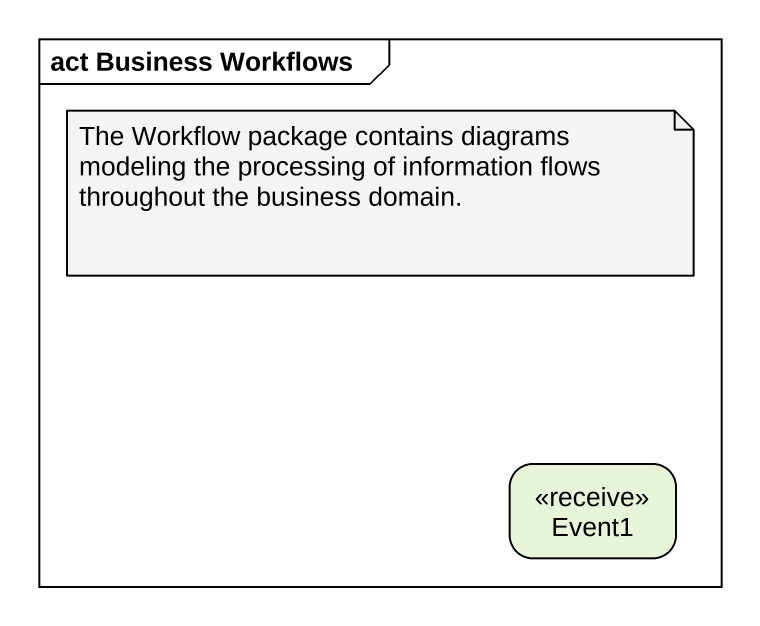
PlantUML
@startuml
mainframe act Business Workflows
hide empty description
state Event1 <<receive>>
note as N1
  The Workflow package contains diagrams modeling the processing of information flows throughout the business domain.
end note
@enduml
